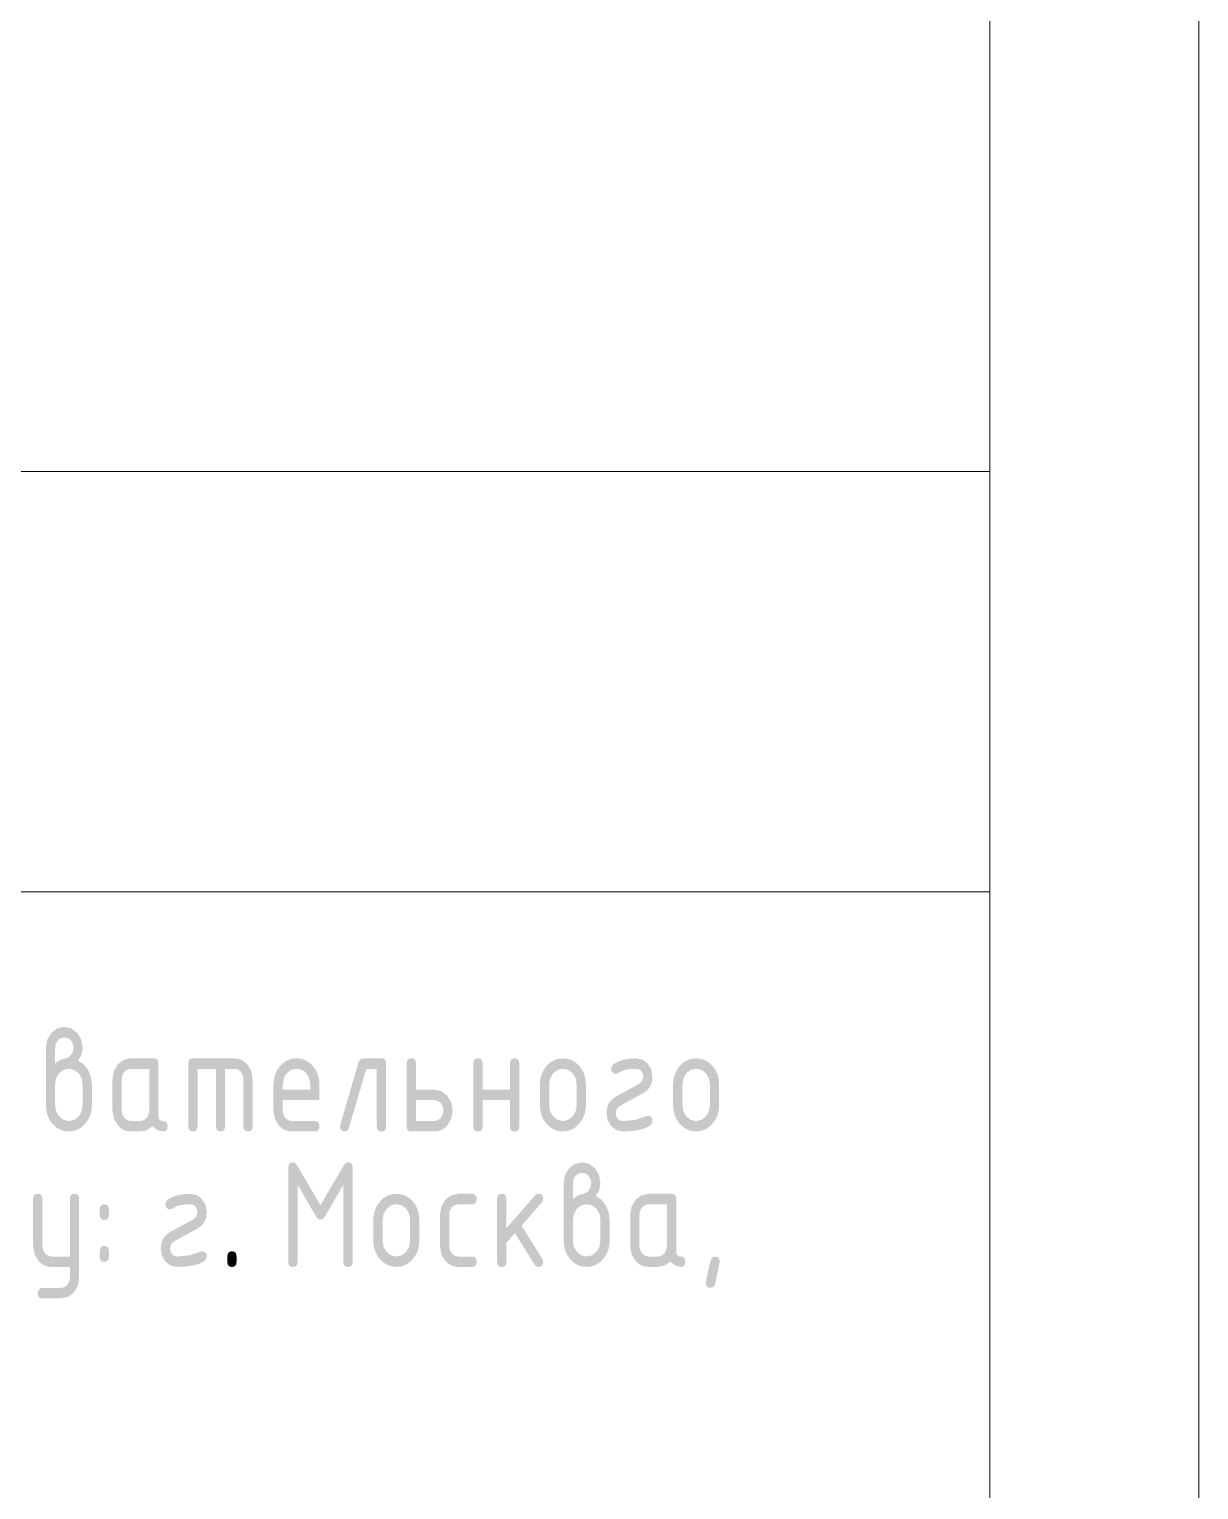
# Model space of a CAD drawing. Header units: millimetres. Extents: x 0 to 1189, y 0 to 841.
# Drawn here: x 1161.17 to 1189.11, y 35.67 to 70.54 of the extents above; entities that cross this region are included whole.
import ezdxf

# ---------------------------------------------------------------- set-up
doc = ezdxf.new("R2010")
doc.units = ezdxf.units.MM

msp = doc.modelspace()

# ---------------------------------------------------------------- hatches: boundary and pattern name
h = msp.add_hatch(color=7)
h.paths.add_polyline_path([(1161.788782, 45.847023), (1161.921901, 45.938387), (1162.043444, 45.969393), (1162.10959, 45.992062), (1162.169121, 46.056485), (1162.213218, 46.138823), (1162.22755, 46.220747), (1162.211427, 46.31783), (1162.163057, 46.39879), (1162.091813, 46.452189), (1162.006512, 46.468794), (1161.921418, 46.450949), (1161.849967, 46.39879), (1161.804285, 46.31783), (1161.788782, 46.220747)])
h.paths.add_polyline_path([(1162.335037, 45.920335), (1162.470911, 45.826215), (1162.57702, 45.689927), (1162.643304, 45.525389), (1162.665766, 45.347622), (1162.665766, 44.844914), (1162.655474, 44.72052), (1162.624769, 44.605066), (1162.573911, 44.499431), (1162.503157, 44.404493), (1162.419993, 44.324765), (1162.32732, 44.268136), (1162.225965, 44.234348), (1162.116755, 44.223143), (1162.006331, 44.234348), (1161.904744, 44.268136), (1161.811735, 44.324765), (1161.727046, 44.404493), (1161.657042, 44.500826), (1161.607295, 44.606307), (1161.577598, 44.720985), (1161.567745, 44.844914), (1161.567745, 46.220747), (1161.599991, 46.414706), (1161.696729, 46.576832), (1161.837565, 46.684044), (1162.006512, 46.720148), (1162.1767, 46.68363), (1162.319603, 46.573525), (1162.413447, 46.414293), (1162.44528, 46.220747), (1162.41765, 46.050904)])
h.paths.add_polyline_path([(1162.44528, 44.848221), (1162.44528, 45.347622), (1162.42206, 45.491007), (1162.350471, 45.613308), (1162.243742, 45.694819), (1162.116755, 45.721346), (1161.990045, 45.694819), (1161.883591, 45.613308), (1161.812002, 45.491007), (1161.788782, 45.347622), (1161.788782, 44.848221), (1161.812002, 44.702425), (1161.883591, 44.583087), (1161.990045, 44.499647), (1162.116755, 44.47119), (1162.243742, 44.499647), (1162.350471, 44.583087), (1162.42206, 44.703872)])
h = msp.add_hatch(color=7)
h.paths.add_polyline_path([(1164.036374, 45.718039), (1163.597607, 45.718039), (1163.512513, 45.699987), (1163.441061, 45.648035), (1163.395379, 45.566868), (1163.379877, 45.469992), (1163.379877, 44.722544), (1163.395793, 44.626908), (1163.444369, 44.544502), (1163.515407, 44.489449), (1163.597607, 44.47119), (1163.818644, 44.47119), (1163.902084, 44.489449), (1163.971882, 44.544502), (1164.020251, 44.625668), (1164.036374, 44.722544)])
h.paths.add_polyline_path([(1164.475141, 44.345513), (1164.468268, 44.291046), (1164.447856, 44.252909), (1164.414215, 44.230481), (1164.367654, 44.223143), (1164.227094, 44.254976), (1164.1163, 44.352128), (1163.980081, 44.254976), (1163.818644, 44.223143), (1163.597607, 44.223143), (1163.508973, 44.231739), (1163.427626, 44.258008), (1163.353823, 44.302673), (1163.287824, 44.366459), (1163.191085, 44.527345), (1163.158839, 44.722544), (1163.158839, 45.469992), (1163.191085, 45.663744), (1163.287824, 45.826077), (1163.427626, 45.933082), (1163.597607, 45.969393), (1164.146617, 45.969393), (1164.195003, 45.96159), (1164.229437, 45.938387), (1164.250022, 45.900095), (1164.25686, 45.847023), (1164.25686, 44.596867), (1164.263785, 44.541883), (1164.284559, 44.502609), (1164.319182, 44.479045), (1164.367654, 44.47119), (1164.414215, 44.463335), (1164.447856, 44.439771), (1164.468268, 44.400497)])
h = msp.add_hatch(color=7)
h.dxf.hatch_style = 2
h.paths.add_polyline_path([(1165.080716, 45.969393), (1166.067943, 45.969393), (1166.15643, 45.960255), (1166.237166, 45.933082), (1166.310873, 45.888235), (1166.378277, 45.826077), (1166.474533, 45.663744), (1166.50671, 45.469992), (1166.50671, 44.345513), (1166.499794, 44.291046), (1166.47908, 44.252909), (1166.444621, 44.230481), (1166.396467, 44.223143), (1166.34808, 44.230481), (1166.313647, 44.252909), (1166.293062, 44.291046), (1166.286224, 44.345513), (1166.286224, 45.469992), (1166.270445, 45.566868), (1166.224488, 45.648035), (1166.15345, 45.701434), (1166.067943, 45.718039), (1165.847456, 45.718039), (1165.847456, 44.345513), (1165.84054, 44.291046), (1165.819827, 44.252909), (1165.785367, 44.230481), (1165.737213, 44.223143), (1165.69042, 44.230481), (1165.656805, 44.252909), (1165.636522, 44.291046), (1165.629726, 44.345513), (1165.629726, 45.718039), (1165.190959, 45.718039), (1165.190959, 44.345513), (1165.184043, 44.291046), (1165.163329, 44.252909), (1165.12887, 44.230481), (1165.080716, 44.223143), (1165.032243, 44.230481), (1164.99762, 44.252909), (1164.976846, 44.291046), (1164.969922, 44.345513), (1164.969922, 45.847023), (1164.976846, 45.900095), (1164.99762, 45.938387), (1165.032243, 45.96159)])
h = msp.add_hatch(color=7)
h.paths.add_polyline_path([(1167.553101, 45.721346), (1167.42639, 45.694819), (1167.319937, 45.613308), (1167.248348, 45.492247), (1167.225128, 45.347622), (1167.225128, 45.221945), (1167.881625, 45.221945), (1167.881625, 45.347622), (1167.858405, 45.492247), (1167.786816, 45.613308), (1167.680087, 45.694819)])
h.paths.add_polyline_path([(1167.225128, 44.970591), (1167.225128, 44.722544), (1167.241044, 44.626908), (1167.28962, 44.544502), (1167.360658, 44.489449), (1167.442858, 44.47119), (1167.991868, 44.47119), (1168.040255, 44.463335), (1168.074689, 44.439771), (1168.095273, 44.400497), (1168.102112, 44.345513), (1168.095273, 44.291046), (1168.074689, 44.252909), (1168.040255, 44.230481), (1167.991868, 44.223143), (1167.442858, 44.223143), (1167.354224, 44.231739), (1167.272877, 44.258008), (1167.199074, 44.302673), (1167.133075, 44.366459), (1167.036337, 44.527345), (1167.004091, 44.722544), (1167.004091, 45.344315), (1167.013944, 45.470156), (1167.04364, 45.585816), (1167.093388, 45.691658), (1167.163392, 45.788043), (1167.248081, 45.867771), (1167.34109, 45.9244), (1167.442677, 45.958188), (1167.553101, 45.969393), (1167.663758, 45.95824), (1167.765319, 45.924814), (1167.858199, 45.869167), (1167.94281, 45.791351), (1168.013047, 45.694965), (1168.062769, 45.589124), (1168.092336, 45.473463), (1168.102112, 45.347622), (1168.102112, 44.970591)])
h = msp.add_hatch(color=7)
h.dxf.hatch_style = 2
h.paths.add_polyline_path([(1169.144195, 45.969393), (1169.582963, 45.969393), (1169.631349, 45.96159), (1169.665783, 45.938387), (1169.686367, 45.900095), (1169.693206, 45.847023), (1169.693206, 44.345513), (1169.686367, 44.291046), (1169.665783, 44.252909), (1169.631349, 44.230481), (1169.582963, 44.223143), (1169.534809, 44.230481), (1169.500349, 44.252909), (1169.479636, 44.291046), (1169.47272, 44.345513), (1169.47272, 45.718039), (1169.220814, 45.718039), (1168.806852, 44.306928), (1168.770058, 44.244158), (1168.705979, 44.223143), (1168.657507, 44.230998), (1168.622884, 44.254562), (1168.60211, 44.293837), (1168.595185, 44.34882), (1168.6018, 44.387405), (1169.033952, 45.86797), (1169.077498, 45.944933)])
h = msp.add_hatch(color=7)
h.paths.add_polyline_path([(1171.2843, 44.722544), (1171.252123, 44.528792), (1171.155867, 44.366459), (1171.089868, 44.302673), (1171.016065, 44.258008), (1170.934718, 44.231739), (1170.846084, 44.223143), (1170.297074, 44.223143), (1170.248601, 44.230481), (1170.213978, 44.252909), (1170.193204, 44.291046), (1170.186279, 44.345513), (1170.186279, 45.847023), (1170.193204, 45.900095), (1170.213978, 45.938387), (1170.248601, 45.96159), (1170.297074, 45.969393), (1170.345227, 45.96159), (1170.379687, 45.938387), (1170.400401, 45.900095), (1170.407317, 45.847023), (1170.407317, 45.221945), (1170.846084, 45.221945), (1171.016065, 45.185221), (1171.155867, 45.075322), (1171.252123, 44.915883)])
h.paths.add_polyline_path([(1171.063814, 44.722544), (1171.048035, 44.81942), (1171.002078, 44.900587), (1170.931109, 44.952745), (1170.846084, 44.970591), (1170.407317, 44.970591), (1170.407317, 44.47119), (1170.846084, 44.47119), (1170.929524, 44.489449), (1170.999322, 44.544502), (1171.047691, 44.625668)])
h = msp.add_hatch(color=7)
h.dxf.hatch_style = 2
h.paths.add_polyline_path([(1171.998411, 44.970591), (1171.998411, 44.345513), (1171.991495, 44.291046), (1171.970781, 44.252909), (1171.936322, 44.230481), (1171.888168, 44.223143), (1171.839695, 44.230481), (1171.805072, 44.252909), (1171.784298, 44.291046), (1171.777374, 44.345513), (1171.777374, 45.847023), (1171.784298, 45.900095), (1171.805072, 45.938387), (1171.839695, 45.96159), (1171.888168, 45.969393), (1171.936322, 45.96159), (1171.970781, 45.938387), (1171.991495, 45.900095), (1171.998411, 45.847023), (1171.998411, 45.221945), (1172.654908, 45.221945), (1172.654908, 45.847023), (1172.661824, 45.900095), (1172.682538, 45.938387), (1172.716998, 45.96159), (1172.765151, 45.969393), (1172.813538, 45.96159), (1172.847971, 45.938387), (1172.868556, 45.900095), (1172.875394, 45.847023), (1172.875394, 44.345513), (1172.868556, 44.291046), (1172.847971, 44.252909), (1172.813538, 44.230481), (1172.765151, 44.223143), (1172.716998, 44.230481), (1172.682538, 44.252909), (1172.661824, 44.291046), (1172.654908, 44.345513), (1172.654908, 44.970591)])
h = msp.add_hatch(color=7)
h.paths.add_polyline_path([(1173.368468, 44.844914), (1173.368468, 45.344315), (1173.378321, 45.470156), (1173.408018, 45.585816), (1173.457765, 45.691658), (1173.527769, 45.788043), (1173.612458, 45.867771), (1173.705467, 45.9244), (1173.807054, 45.958188), (1173.917478, 45.969393), (1174.028135, 45.95824), (1174.129696, 45.924814), (1174.222576, 45.869167), (1174.307188, 45.791351), (1174.377424, 45.694914), (1174.427146, 45.58871), (1174.456713, 45.472068), (1174.466489, 45.344315), (1174.466489, 44.844914), (1174.456197, 44.720985), (1174.425492, 44.606307), (1174.374634, 44.500826), (1174.30388, 44.404493), (1174.220716, 44.324765), (1174.128043, 44.268136), (1174.026688, 44.234348), (1173.917478, 44.223143), (1173.807054, 44.234348), (1173.705467, 44.268136), (1173.612458, 44.324765), (1173.527769, 44.404493), (1173.457765, 44.500826), (1173.408018, 44.606307), (1173.378321, 44.720985)])
h.paths.add_polyline_path([(1174.246003, 44.848221), (1174.246003, 45.347622), (1174.222783, 45.491007), (1174.151194, 45.613308), (1174.044465, 45.694819), (1173.917478, 45.721346), (1173.790768, 45.694819), (1173.684314, 45.613308), (1173.612725, 45.491007), (1173.589505, 45.347622), (1173.589505, 44.848221), (1173.612725, 44.702425), (1173.684314, 44.583087), (1173.790768, 44.499647), (1173.917478, 44.47119), (1174.044465, 44.499647), (1174.151194, 44.583087), (1174.222783, 44.703872)])
h = msp.add_hatch(color=7)
h.dxf.hatch_style = 2
h.paths.add_polyline_path([(1175.94734, 44.596867), (1175.995726, 44.589012), (1176.03016, 44.565448), (1176.050745, 44.526174), (1176.057583, 44.47119), (1176.04208, 44.408627), (1175.996398, 44.359293), (1175.876199, 44.29965), (1175.727267, 44.257112), (1175.549604, 44.231627), (1175.343208, 44.223143), (1175.196378, 44.254562), (1175.073113, 44.34882), (1174.987605, 44.489794), (1174.959562, 44.659706), (1174.973403, 44.786563), (1175.01489, 44.894868), (1175.083973, 44.984259), (1175.1806, 45.054376), (1175.7478, 45.365261), (1175.814566, 45.431889), (1175.837097, 45.532831), (1175.825521, 45.60442), (1175.790795, 45.665674), (1175.736156, 45.704879), (1175.674488, 45.718039), (1175.510433, 45.712251), (1175.395573, 45.693234), (1175.316956, 45.661884), (1175.229658, 45.60945), (1175.1806, 45.595669), (1175.138776, 45.603937), (1175.103981, 45.630396), (1175.077867, 45.672977), (1175.070356, 45.718039), (1175.084412, 45.780395), (1175.128234, 45.829936), (1175.234748, 45.891491), (1175.361054, 45.935011), (1175.507513, 45.960858), (1175.674488, 45.969393), (1175.820905, 45.937974), (1175.944584, 45.843716), (1176.029816, 45.701503), (1176.057583, 45.532831), (1176.043828, 45.405974), (1176.00253, 45.297668), (1175.933637, 45.208277), (1175.837097, 45.138161), (1175.272652, 44.830582), (1175.203475, 44.762301), (1175.1806, 44.659706), (1175.192106, 44.588117), (1175.22635, 44.526863), (1175.280232, 44.486004), (1175.343208, 44.47119), (1175.644447, 44.50006), (1175.904345, 44.586394)])
h = msp.add_hatch(color=7)
h.paths.add_polyline_path([(1176.550656, 44.844914), (1176.550656, 45.344315), (1176.560509, 45.470156), (1176.590206, 45.585816), (1176.639953, 45.691658), (1176.709958, 45.788043), (1176.794647, 45.867771), (1176.887656, 45.9244), (1176.989243, 45.958188), (1177.099667, 45.969393), (1177.210323, 45.95824), (1177.311885, 45.924814), (1177.404765, 45.869167), (1177.489376, 45.791351), (1177.559613, 45.694914), (1177.609334, 45.58871), (1177.638902, 45.472068), (1177.648677, 45.344315), (1177.648677, 44.844914), (1177.638385, 44.720985), (1177.607681, 44.606307), (1177.556822, 44.500826), (1177.486069, 44.404493), (1177.402904, 44.324765), (1177.310231, 44.268136), (1177.208876, 44.234348), (1177.099667, 44.223143), (1176.989243, 44.234348), (1176.887656, 44.268136), (1176.794647, 44.324765), (1176.709958, 44.404493), (1176.639953, 44.500826), (1176.590206, 44.606307), (1176.560509, 44.720985)])
h.paths.add_polyline_path([(1177.428191, 44.848221), (1177.428191, 45.347622), (1177.404971, 45.491007), (1177.333382, 45.613308), (1177.226653, 45.694819), (1177.099667, 45.721346), (1176.972956, 45.694819), (1176.866503, 45.613308), (1176.794914, 45.491007), (1176.771694, 45.347622), (1176.771694, 44.848221), (1176.794914, 44.702425), (1176.866503, 44.583087), (1176.972956, 44.499647), (1177.099667, 44.47119), (1177.226653, 44.499647), (1177.333382, 44.583087), (1177.404971, 44.703872)])
h = msp.add_hatch(color=7)
h.dxf.hatch_style = 2
h.paths.add_polyline_path([(1168.785084, 43.485169), (1168.833237, 43.477314), (1168.867697, 43.45375), (1168.888411, 43.414476), (1168.895327, 43.359492), (1168.895327, 41.110534), (1168.888411, 41.056067), (1168.867697, 41.01793), (1168.833237, 40.995502), (1168.785084, 40.988164), (1168.736697, 40.995502), (1168.702263, 41.01793), (1168.681679, 41.056067), (1168.67484, 41.110534), (1168.67484, 42.951042), (1168.229459, 42.185955), (1168.181158, 42.131109), (1168.12583, 42.112643), (1168.072638, 42.131109), (1168.024406, 42.185955), (1167.579576, 42.951042), (1167.579576, 41.110534), (1167.57266, 41.056067), (1167.551946, 41.01793), (1167.517487, 40.995502), (1167.469333, 40.988164), (1167.42086, 40.995502), (1167.386237, 41.01793), (1167.365463, 41.056067), (1167.358538, 41.110534), (1167.358538, 43.359492), (1167.365463, 43.414476), (1167.386237, 43.45375), (1167.42086, 43.477314), (1167.469333, 43.485169), (1167.522525, 43.46946), (1167.564142, 43.422331), (1168.12583, 42.462114), (1168.693031, 43.429496), (1168.732236, 43.471802)])
h = msp.add_hatch(color=7)
h.paths.add_polyline_path([(1174.15704, 42.612044), (1174.290158, 42.703408), (1174.411701, 42.734414), (1174.477847, 42.757083), (1174.537378, 42.821506), (1174.581475, 42.903844), (1174.595807, 42.985768), (1174.579684, 43.082851), (1174.531315, 43.163811), (1174.46007, 43.21721), (1174.37477, 43.233815), (1174.289676, 43.215969), (1174.218225, 43.163811), (1174.172543, 43.082851), (1174.15704, 42.985768)])
h.paths.add_polyline_path([(1174.703294, 42.685356), (1174.839169, 42.591236), (1174.945277, 42.454948), (1175.011561, 42.29041), (1175.034023, 42.112643), (1175.034023, 41.609935), (1175.023731, 41.485541), (1174.993026, 41.370087), (1174.942168, 41.264452), (1174.871415, 41.169514), (1174.78825, 41.089786), (1174.695577, 41.033157), (1174.594222, 40.999369), (1174.485013, 40.988164), (1174.374589, 40.999369), (1174.273002, 41.033157), (1174.179993, 41.089786), (1174.095303, 41.169514), (1174.025299, 41.265847), (1173.975552, 41.371327), (1173.945855, 41.486006), (1173.936002, 41.609935), (1173.936002, 42.985768), (1173.968248, 43.179727), (1174.064987, 43.341853), (1174.205822, 43.449065), (1174.37477, 43.485169), (1174.544957, 43.448651), (1174.68786, 43.338546), (1174.781704, 43.179314), (1174.813537, 42.985768), (1174.785907, 42.815925)])
h.paths.add_polyline_path([(1174.813537, 41.613242), (1174.813537, 42.112643), (1174.790317, 42.256028), (1174.718728, 42.378329), (1174.611999, 42.45984), (1174.485013, 42.486367), (1174.358302, 42.45984), (1174.251849, 42.378329), (1174.18026, 42.256028), (1174.15704, 42.112643), (1174.15704, 41.613242), (1174.18026, 41.467446), (1174.251849, 41.348108), (1174.358302, 41.264667), (1174.485013, 41.236211), (1174.611999, 41.264667), (1174.718728, 41.348108), (1174.790317, 41.468893)])
h = msp.add_hatch(color=7)
h.dxf.hatch_style = 2
h.paths.add_polyline_path([(1162.141124, 40.732951), (1162.141124, 40.988164), (1161.702357, 40.988164), (1161.613723, 40.996759), (1161.532376, 41.023028), (1161.458573, 41.067694), (1161.392574, 41.13148), (1161.295836, 41.293813), (1161.26359, 41.487565), (1161.26359, 42.612044), (1161.270514, 42.665116), (1161.291288, 42.703408), (1161.325911, 42.726611), (1161.374384, 42.734414), (1161.422538, 42.726611), (1161.456997, 42.703408), (1161.477711, 42.665116), (1161.484627, 42.612044), (1161.484627, 41.487565), (1161.500543, 41.391929), (1161.549119, 41.309522), (1161.620157, 41.25447), (1161.702357, 41.236211), (1162.141124, 41.236211), (1162.141124, 42.612044), (1162.14804, 42.665116), (1162.168754, 42.703408), (1162.203214, 42.726611), (1162.251367, 42.734414), (1162.299754, 42.726611), (1162.334188, 42.703408), (1162.354772, 42.665116), (1162.361611, 42.612044), (1162.361611, 40.73681), (1162.329778, 40.542851), (1162.235933, 40.380725), (1162.096131, 40.273513), (1161.92615, 40.237409), (1161.484627, 40.237409), (1161.436241, 40.245264), (1161.401807, 40.268828), (1161.381222, 40.308102), (1161.374384, 40.363086), (1161.381894, 40.408079), (1161.408008, 40.450178), (1161.442804, 40.478772), (1161.484627, 40.488763), (1161.923394, 40.488763), (1162.008419, 40.505368), (1162.079388, 40.558767), (1162.125346, 40.636764)])
h = msp.add_hatch(color=7)
h.dxf.hatch_style = 2
h.paths.add_polyline_path([(1165.299213, 41.361888), (1165.347599, 41.354033), (1165.382033, 41.330469), (1165.402617, 41.291195), (1165.409456, 41.236211), (1165.393953, 41.173648), (1165.348271, 41.124314), (1165.228072, 41.064671), (1165.07914, 41.022133), (1164.901476, 40.996647), (1164.695081, 40.988164), (1164.548251, 41.019583), (1164.424985, 41.113841), (1164.339478, 41.254814), (1164.311435, 41.424726), (1164.325276, 41.551583), (1164.366763, 41.659889), (1164.435846, 41.74928), (1164.532472, 41.819397), (1165.099673, 42.130282), (1165.166439, 42.19691), (1165.18897, 42.297851), (1165.177394, 42.369441), (1165.142668, 42.430694), (1165.088028, 42.4699), (1165.026361, 42.48306), (1164.862306, 42.477272), (1164.747446, 42.458255), (1164.668829, 42.426905), (1164.58153, 42.37447), (1164.532472, 42.36069), (1164.490649, 42.368958), (1164.455853, 42.395417), (1164.42974, 42.437998), (1164.422229, 42.48306), (1164.436285, 42.545416), (1164.480107, 42.594956), (1164.586621, 42.656512), (1164.712926, 42.700032), (1164.859386, 42.725879), (1165.026361, 42.734414), (1165.172778, 42.702995), (1165.296457, 42.608737), (1165.381688, 42.466523), (1165.409456, 42.297851), (1165.395701, 42.170994), (1165.354403, 42.062689), (1165.28551, 41.973298), (1165.18897, 41.903181), (1164.624525, 41.595603), (1164.555348, 41.527321), (1164.532472, 41.424726), (1164.543979, 41.353137), (1164.578223, 41.291884), (1164.632104, 41.251025), (1164.695081, 41.236211), (1164.99632, 41.265081), (1165.256218, 41.351415)])
h = msp.add_hatch(color=7)
h.paths.add_polyline_path([(1169.390982, 41.609935), (1169.390982, 42.109336), (1169.400835, 42.235177), (1169.430532, 42.350837), (1169.480279, 42.456679), (1169.550283, 42.553064), (1169.634972, 42.632792), (1169.727981, 42.689421), (1169.829569, 42.723209), (1169.939992, 42.734414), (1170.050649, 42.72326), (1170.15221, 42.689834), (1170.24509, 42.634188), (1170.329702, 42.556371), (1170.399939, 42.459935), (1170.44966, 42.353731), (1170.479227, 42.237089), (1170.489003, 42.109336), (1170.489003, 41.609935), (1170.478711, 41.486006), (1170.448006, 41.371327), (1170.397148, 41.265847), (1170.326394, 41.169514), (1170.24323, 41.089786), (1170.150557, 41.033157), (1170.049202, 40.999369), (1169.939992, 40.988164), (1169.829569, 40.999369), (1169.727981, 41.033157), (1169.634972, 41.089786), (1169.550283, 41.169514), (1169.480279, 41.265847), (1169.430532, 41.371327), (1169.400835, 41.486006)])
h.paths.add_polyline_path([(1170.268517, 41.613242), (1170.268517, 42.112643), (1170.245297, 42.256028), (1170.173708, 42.378329), (1170.066979, 42.45984), (1169.939992, 42.486367), (1169.813282, 42.45984), (1169.706828, 42.378329), (1169.635239, 42.256028), (1169.612019, 42.112643), (1169.612019, 41.613242), (1169.635239, 41.467446), (1169.706828, 41.348108), (1169.813282, 41.264667), (1169.939992, 41.236211), (1170.066979, 41.264667), (1170.173708, 41.348108), (1170.245297, 41.468893)])
h = msp.add_hatch(color=7)
h.dxf.hatch_style = 2
h.paths.add_polyline_path([(1171.201388, 42.235013), (1171.201388, 41.487565), (1171.217305, 41.391929), (1171.26588, 41.309522), (1171.336918, 41.25447), (1171.419118, 41.236211), (1171.747643, 41.236211), (1171.795796, 41.228356), (1171.830256, 41.204792), (1171.85097, 41.165517), (1171.857886, 41.110534), (1171.85097, 41.056067), (1171.830256, 41.01793), (1171.795796, 40.995502), (1171.747643, 40.988164), (1171.419118, 40.988164), (1171.330485, 40.996759), (1171.249137, 41.023028), (1171.175335, 41.067694), (1171.109335, 41.13148), (1171.012597, 41.292366), (1170.980351, 41.487565), (1170.980351, 42.235013), (1171.012597, 42.428765), (1171.109335, 42.591098), (1171.249137, 42.698103), (1171.419118, 42.734414), (1171.747643, 42.734414), (1171.795796, 42.726559), (1171.830256, 42.702995), (1171.85097, 42.663721), (1171.857886, 42.608737), (1171.85097, 42.553753), (1171.830256, 42.514479), (1171.795796, 42.490915), (1171.747643, 42.48306), (1171.419118, 42.48306), (1171.334024, 42.465007), (1171.262573, 42.413055), (1171.216891, 42.331889)])
h = msp.add_hatch(color=7)
h.dxf.hatch_style = 2
h.paths.add_polyline_path([(1172.567671, 41.913654), (1173.257792, 42.699687), (1173.291761, 42.726146), (1173.334411, 42.734414), (1173.382797, 42.726611), (1173.417231, 42.703408), (1173.437816, 42.665116), (1173.444654, 42.612044), (1173.435904, 42.564571), (1173.41103, 42.524952), (1172.929819, 41.973186), (1173.423708, 41.183845), (1173.444654, 41.110534), (1173.437816, 41.056067), (1173.417231, 41.01793), (1173.382797, 40.995502), (1173.334411, 40.988164), (1173.281563, 41.001324), (1173.242358, 41.040529), (1172.769967, 41.795143), (1172.567671, 41.560877), (1172.567671, 41.110534), (1172.560755, 41.056067), (1172.540041, 41.01793), (1172.505581, 40.995502), (1172.457428, 40.988164), (1172.408955, 40.995502), (1172.374332, 41.01793), (1172.353558, 41.056067), (1172.346633, 41.110534), (1172.346633, 42.612044), (1172.353558, 42.665116), (1172.374332, 42.703408), (1172.408955, 42.726611), (1172.457428, 42.734414), (1172.505581, 42.726611), (1172.540041, 42.703408), (1172.560755, 42.665116), (1172.567671, 42.612044)])
h = msp.add_hatch(color=7)
h.paths.add_polyline_path([(1176.402906, 42.48306), (1175.964139, 42.48306), (1175.879045, 42.465007), (1175.807593, 42.413055), (1175.761911, 42.331889), (1175.746409, 42.235013), (1175.746409, 41.487565), (1175.762325, 41.391929), (1175.810901, 41.309522), (1175.881939, 41.25447), (1175.964139, 41.236211), (1176.185176, 41.236211), (1176.268616, 41.25447), (1176.338414, 41.309522), (1176.386783, 41.390689), (1176.402906, 41.487565)])
h.paths.add_polyline_path([(1176.841673, 41.110534), (1176.8348, 41.056067), (1176.814388, 41.01793), (1176.780747, 40.995502), (1176.734186, 40.988164), (1176.593626, 41.019997), (1176.482832, 41.117148), (1176.346613, 41.019997), (1176.185176, 40.988164), (1175.964139, 40.988164), (1175.875505, 40.996759), (1175.794158, 41.023028), (1175.720355, 41.067694), (1175.654356, 41.13148), (1175.557617, 41.292366), (1175.525371, 41.487565), (1175.525371, 42.235013), (1175.557617, 42.428765), (1175.654356, 42.591098), (1175.794158, 42.698103), (1175.964139, 42.734414), (1176.513149, 42.734414), (1176.561535, 42.726611), (1176.595969, 42.703408), (1176.616554, 42.665116), (1176.623392, 42.612044), (1176.623392, 41.361888), (1176.630317, 41.306904), (1176.651091, 41.26763), (1176.685714, 41.244066), (1176.734186, 41.236211), (1176.780747, 41.228356), (1176.814388, 41.204792), (1176.8348, 41.165517)])
h = msp.add_hatch(color=7)
h.paths.add_polyline_path([(1162.852959, 41.361888), (1162.859883, 41.416872), (1162.880657, 41.456146), (1162.91528, 41.47971), (1162.963753, 41.487565), (1163.011907, 41.47971), (1163.046366, 41.456146), (1163.06708, 41.416872), (1163.073996, 41.361888), (1163.073996, 41.236211), (1163.06708, 41.181227), (1163.046366, 41.141953), (1163.011907, 41.118389), (1162.963753, 41.110534), (1162.91528, 41.118389), (1162.880657, 41.141953), (1162.859883, 41.181227), (1162.852959, 41.236211)])
h.paths.add_polyline_path([(1162.852959, 42.36069), (1162.859883, 42.413762), (1162.880657, 42.452054), (1162.91528, 42.475257), (1162.963753, 42.48306), (1163.011907, 42.475257), (1163.046366, 42.452054), (1163.06708, 42.413762), (1163.073996, 42.36069), (1163.073996, 42.235013), (1163.06708, 42.180029), (1163.046366, 42.140755), (1163.011907, 42.117191), (1162.963753, 42.109336), (1162.91528, 42.117191), (1162.880657, 42.140755), (1162.859883, 42.180029), (1162.852959, 42.235013)])
h = msp.add_hatch(color=7)
h.dxf.hatch_style = 2
h.paths.add_polyline_path([(1165.900804, 41.236211), (1165.907729, 41.291195), (1165.928502, 41.330469), (1165.963126, 41.354033), (1166.011598, 41.361888), (1166.059752, 41.354033), (1166.094212, 41.330469), (1166.114925, 41.291195), (1166.121841, 41.236211), (1166.121841, 41.110534), (1166.114925, 41.056067), (1166.094212, 41.01793), (1166.059752, 40.995502), (1166.011598, 40.988164), (1165.963126, 40.995502), (1165.928502, 41.01793), (1165.907729, 41.056067), (1165.900804, 41.110534)])
h = msp.add_hatch(color=7)
h.dxf.hatch_style = 2
h.paths.add_polyline_path([(1177.555766, 41.236211), (1177.602326, 41.228873), (1177.635967, 41.206445), (1177.65638, 41.168308), (1177.663253, 41.113841), (1177.656337, 41.074619), (1177.635623, 40.972868), (1177.601163, 40.808898), (1177.55301, 40.583021), (1177.514976, 40.512327), (1177.445523, 40.488763), (1177.39705, 40.496101), (1177.362427, 40.518529), (1177.341653, 40.556666), (1177.334728, 40.611133), (1177.341696, 40.677175), (1177.362771, 40.787246), (1177.398213, 40.941965), (1177.448279, 41.141953), (1177.487139, 41.212646)])

# ---------------------------------------------------------------- linework, layer by layer
at = {"color": 7, "lineweight": 0}
for p, q in [((1189.107153, 840.985282), (1189.107153, -0.006567)), ((1184.111809, 4.988778), (1184.111809, 588.936038))]:
    msp.add_line(p, q, dxfattribs=at)
for points in [[(1184.111809, 4.988778), (1184.111809, 835.989938)], [(1184.111809, 4.988778), (1184.111809, 835.989938)], [(1184.111809, 59.979862), (999.111526, 59.979862)], [(1184.111809, 49.946847), (1064.131626, 49.946847)]]:
    msp.add_lwpolyline(points, dxfattribs=at)

doc.saveas('drawing.dxf')
